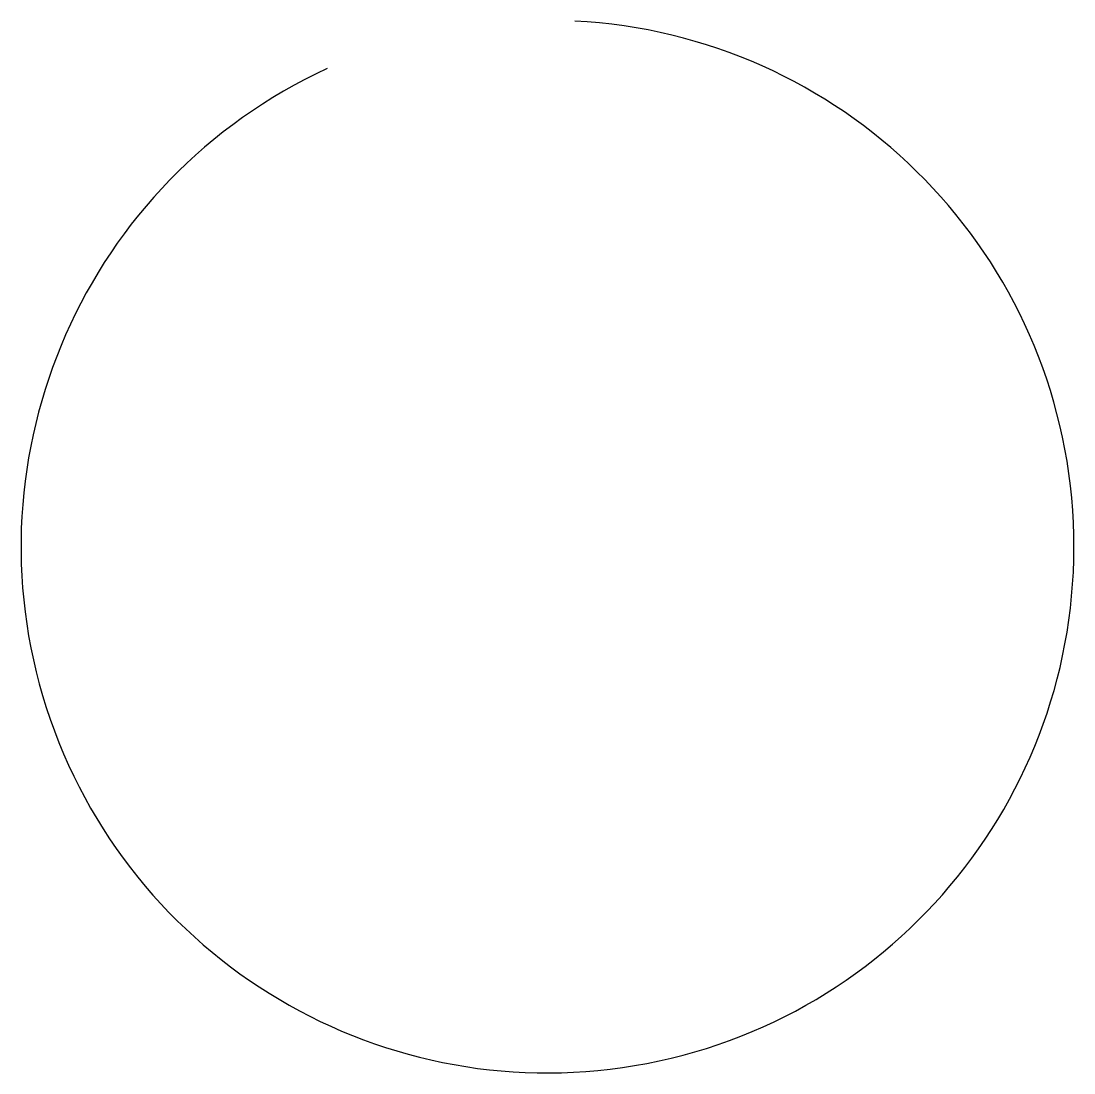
# Model space of a CAD drawing. Header units: inches. Extents: x -26.5 to -9.9, y -1.6 to 15.
import ezdxf

# ---------------------------------------------------------------- set-up
doc = ezdxf.new("R2010")
doc.units = ezdxf.units.IN
doc.header["$MEASUREMENT"] = 0

msp = doc.modelspace()

# ---------------------------------------------------------------- linework, layer by layer
msp.add_arc((-18.193, 6.687), 8.293, 114.7303, 87.0185)

doc.saveas('drawing.dxf')
